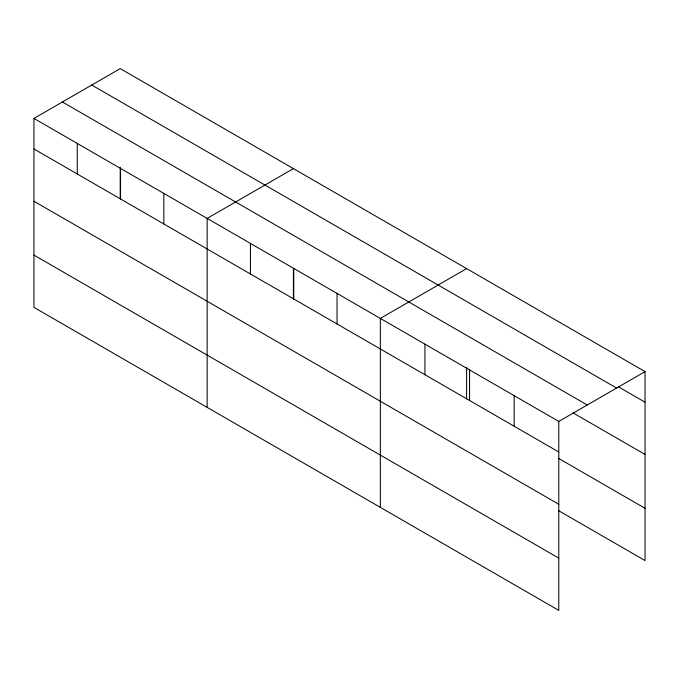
<?xml version="1.0" encoding="UTF-8"?>
<svg xmlns="http://www.w3.org/2000/svg" width="679" height="679" viewBox="0 0 679 679"><rect width="100%" height="100%" fill="white"/><g stroke="black" fill="none" stroke-linecap="round" stroke-linejoin="round"><path stroke-width="1.02" d="M33.95 118.426L558.783 421.43L558.783 610.387L33.95 307.375L33.95 118.426L120.217 68.613L645.05 371.625L645.05 560.574L558.562 510.642M293.413 168.613L207.146 218.417L207.146 407.366M466.609 268.604L380.342 318.409L380.342 507.357M558.783 421.43L645.05 371.625M618.645 386.945L645.05 402.189M91.75 85.053L616.583 388.065M62.417 101.986L587.25 404.998M573.127 412.934L645.05 454.455M33.95 148.981L558.783 451.993M558.562 458.376L645.05 508.308M33.95 201.256L558.783 504.259M33.95 255.109L558.783 558.113M514.173 395.679L514.173 426.234M469.562 369.919L469.562 400.483M466.609 367.271L466.609 398.946M424.952 344.168L424.952 374.723M337.039 293.413L337.039 323.968M293.744 268.409L293.744 298.972M293.413 268.332L293.413 298.955M250.441 243.413L250.441 273.976M163.843 193.413L163.843 223.977M120.548 168.417L120.548 198.981M120.217 167.289L120.217 198.964M77.245 143.422L77.245 173.985"/></g></svg>
